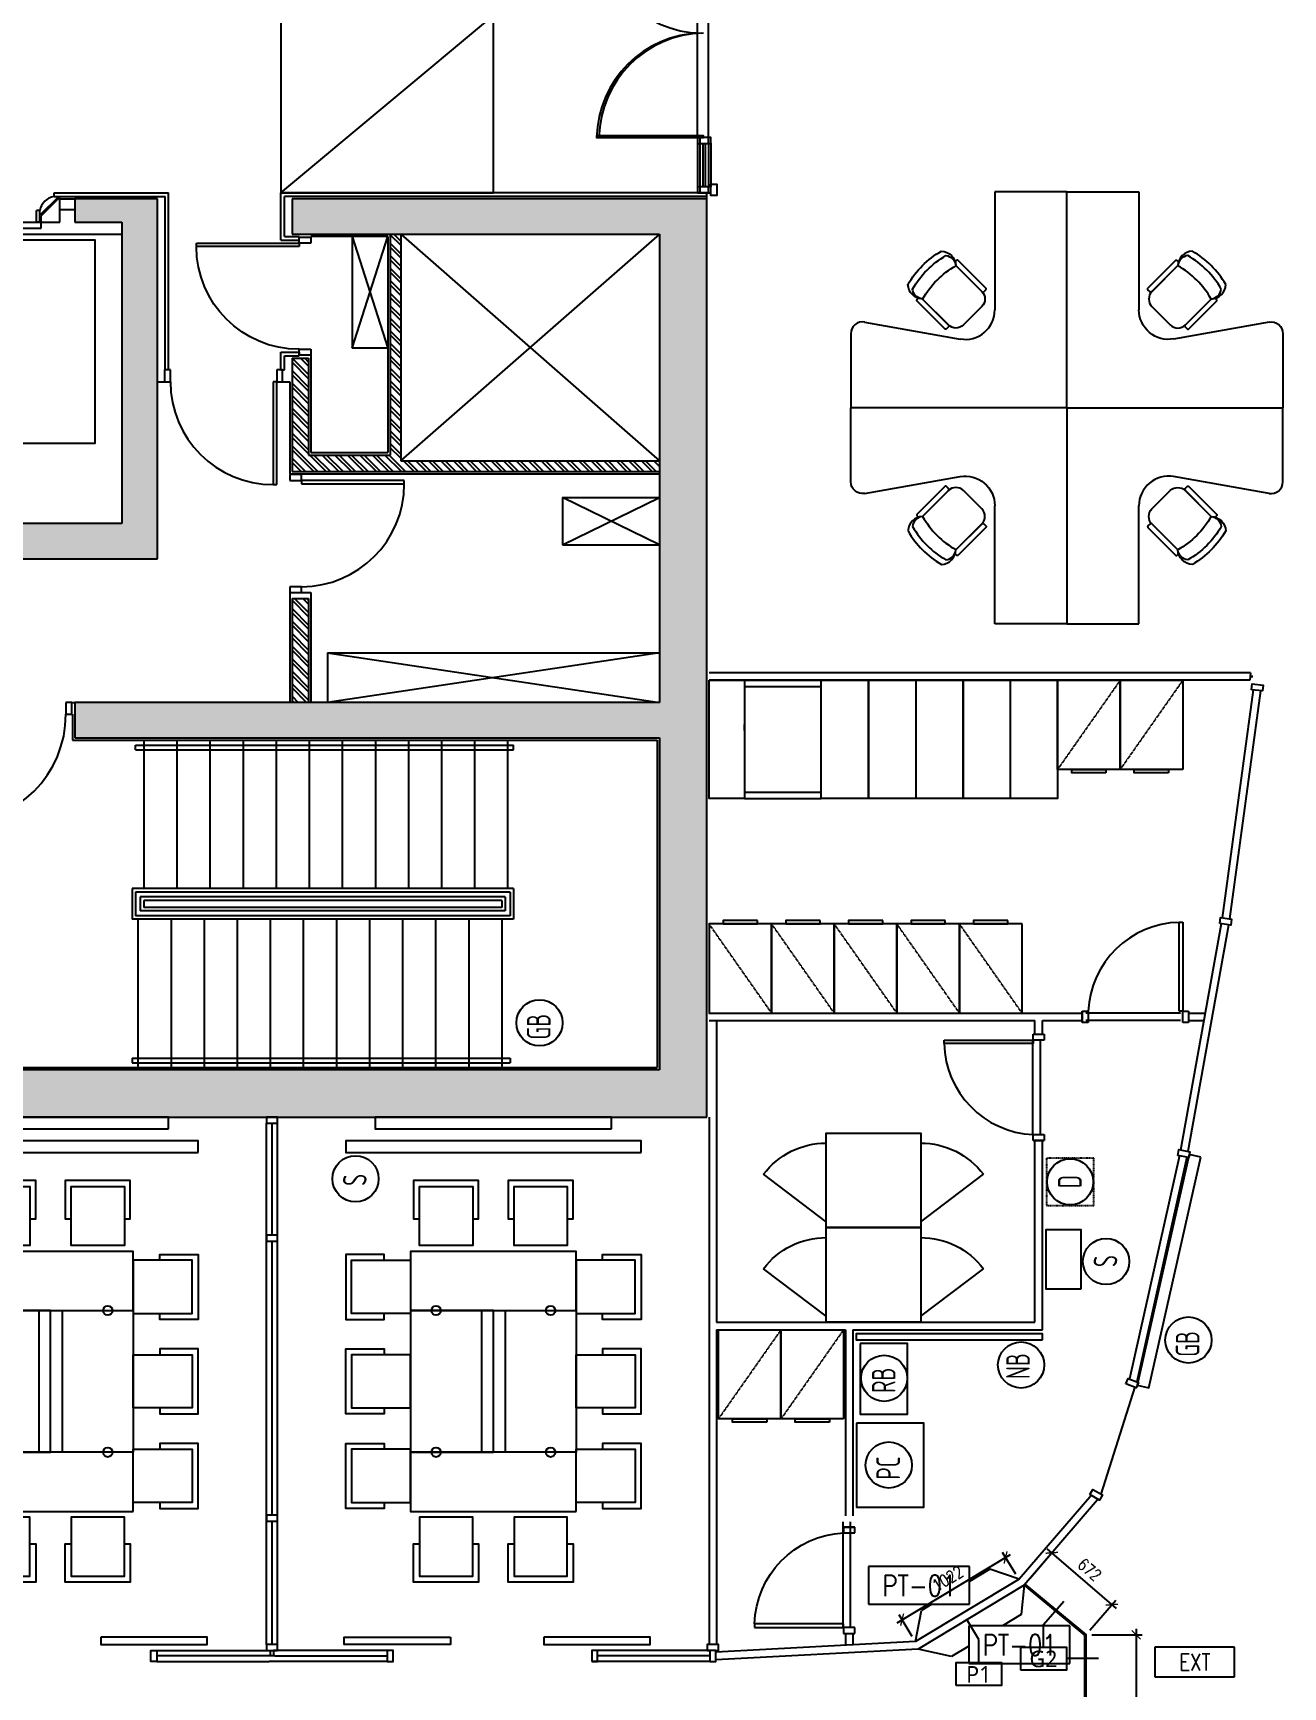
# Model space of a CAD drawing. Header units: millimetres. Extents: x 489570 to 664474, y -400689 to -233120.
# Drawn here: x 547257 to 557838, y -377308 to -363307 of the extents above; entities that cross this region are included whole.
import ezdxf
from ezdxf.enums import TextEntityAlignment as Align
from ezdxf.lldxf.tags import DXFTag

# ---------------------------------------------------------------- set-up
doc = ezdxf.new("R2010")
doc.units = ezdxf.units.MM
doc.header["$LTSCALE"] = 10
doc.header["$MEASUREMENT"] = 0
doc.linetypes.add('HIDDEN', pattern=[0.375, 0.25, -0.125])
doc.linetypes.add('XREF WTC3 FPPP MAY09 1$0$DASHDOT', pattern=[1, 0.5, -0.25, 0, -0.25])
for name, color, linetype in [('01AFF', 3, 'Continuous'), ('02AWF', 2, 'Continuous'), ('03AFP', 2, 'Continuous'), ('03APP', 7, 'Continuous'), ('06ADS', 6, 'Continuous'), ('07APP', 7, 'Continuous'), ('XREF BB LVL 3$0$X-WTC3-Level 3 segmented$0$DAS', 1, 'XREF BB LVL 3$0$X-WTC3-Level 3 segmented$0$DASHDOT'), ('XREF BB LVL 3$0$X-WTC3-Level 3 segmented$0$DOOR', 2, 'Continuous'), ('XREF BB LVL 3$0$X-WTC3-Level 3 segmented$0$DOR', 2, 'Continuous'), ('XREF BB LVL 3$0$X-WTC3-Level 3 segmented$0$FIN', 7, 'Continuous'), ('XREF BB LVL 3$0$X-WTC3-Level 3 segmented$0$HAT', 251, 'Continuous'), ('XREF BB LVL 3$0$X-WTC3-Level 3 segmented$0$HID', 1, 'XREF BB LVL 3$0$X-WTC3-Level 3 segmented$0$HIDDEN'), ('XREF BB LVL 3$0$X-WTC3-Level 3 segmented$0$KACA', 7, 'Continuous'), ('XREF BB LVL 3$0$X-WTC3-Level 3 segmented$0$PAR-FUL', 2, 'Continuous'), ('XREF BB LVL 3$0$X-WTC3-Level 3 segmented$0$PAT', 7, 'Continuous'), ('XREF BB LVL 3$0$X-WTC3-Level 3 segmented$0$ram', 1, 'Continuous'), ('XREF BB LVL 3$0$X-WTC3-Level 3 segmented$0$SHE', 7, 'Continuous'), ('XREF BB LVL 3$0$X-WTC3-Level 3 segmented$0$STA', 1, 'Continuous'), ('XREF BB LVL 3$0$X-WTC3-Level 3 segmented$0$WAL', 7, 'Continuous'), ('XREF WTC3 FPPP MAY09 1$0$DIMFUR-IN', 1, 'Continuous'), ('XREF WTC3 FPPP MAY09 1$0$FURN', 9, 'Continuous'), ('XREF WTC3 FPPP MAY09 1$0$X-WTC3-Level 3 segmented$0$DOOR', 2, 'Continuous'), ('XREF WTC3 FPPP MAY09 1$0$X-WTC3-Level 3 segmented$0$HID', 1, 'XREF WTC3 FPPP MAY09 1$0$X-WTC3-Level 3 segmented$0$HIDDEN'), ('XREF WTC3 FPPP MAY09 1$0$X-WTC3-Level 3 segmented$0$PAR-FUL', 2, 'Continuous')]:
    doc.layers.add(name, color=color, linetype=linetype)
doc.styles.add('DIM', font='ROMANS.shx', dxfattribs={"width": 0.8})
doc.styles.add('LUCIDA', font='l_10646.ttf')
doc.styles.add('XREF WTC3 FPPP MAY09 1$0$PTI', font='archstyl.shx', dxfattribs={"width": 0.75})
tags = doc.linetypes.add('XREF BB LVL 3$0$X-WTC3-Level 3 segmented$0$DASHDOT', pattern=[1, 0.5, -0.25, 0, -0.25]).pattern_tags.tags
tags[10:11] = [DXFTag(74, 4), DXFTag(75, 0), DXFTag(340, '0'), DXFTag(46, 1.0), DXFTag(50, 0.0), DXFTag(44, 0.0), DXFTag(45, 0.0)]
tags[8:9] = [DXFTag(74, 4), DXFTag(75, 0), DXFTag(340, '0'), DXFTag(46, 1.0), DXFTag(50, 0.0), DXFTag(44, 0.0), DXFTag(45, 0.0)]
tags[6:7] = [DXFTag(74, 4), DXFTag(75, 0), DXFTag(340, '0'), DXFTag(46, 1.0), DXFTag(50, 0.0), DXFTag(44, 0.0), DXFTag(45, 0.0)]
tags[4:5] = [DXFTag(74, 4), DXFTag(75, 0), DXFTag(340, '0'), DXFTag(46, 1.0), DXFTag(50, 0.0), DXFTag(44, 0.0), DXFTag(45, 0.0)]
tags = doc.linetypes.add('XREF BB LVL 3$0$X-WTC3-Level 3 segmented$0$HIDDEN', pattern=[0.375, 0.25, -0.125]).pattern_tags.tags
tags[6:7] = [DXFTag(74, 4), DXFTag(75, 0), DXFTag(340, '0'), DXFTag(46, 1.0), DXFTag(50, 0.0), DXFTag(44, 0.0), DXFTag(45, 0.0)]
tags[4:5] = [DXFTag(74, 4), DXFTag(75, 0), DXFTag(340, '0'), DXFTag(46, 1.0), DXFTag(50, 0.0), DXFTag(44, 0.0), DXFTag(45, 0.0)]
tags = doc.linetypes.add('XREF WTC3 FPPP MAY09 1$0$HIDDEN', pattern=[0.375, 0.25, -0.125]).pattern_tags.tags
tags[6:7] = [DXFTag(74, 4), DXFTag(75, 0), DXFTag(340, '0'), DXFTag(46, 1.0), DXFTag(50, 0.0), DXFTag(44, 0.0), DXFTag(45, 0.0)]
tags[4:5] = [DXFTag(74, 4), DXFTag(75, 0), DXFTag(340, '0'), DXFTag(46, 1.0), DXFTag(50, 0.0), DXFTag(44, 0.0), DXFTag(45, 0.0)]
tags = doc.linetypes.add('XREF WTC3 FPPP MAY09 1$0$X-WTC3-Level 3 segmented$0$HIDDEN', pattern=[0.375, 0.25, -0.125]).pattern_tags.tags
tags[6:7] = [DXFTag(74, 4), DXFTag(75, 0), DXFTag(340, '0'), DXFTag(46, 1.0), DXFTag(50, 0.0), DXFTag(44, 0.0), DXFTag(45, 0.0)]
tags[4:5] = [DXFTag(74, 4), DXFTag(75, 0), DXFTag(340, '0'), DXFTag(46, 1.0), DXFTag(50, 0.0), DXFTag(44, 0.0), DXFTag(45, 0.0)]
doc.dimstyles.new('DIM 50', dxfattribs={"dimscale": 50, "dimtxt": 2, "dimasz": 1.5, "dimexe": 1, "dimexo": 1, "dimgap": 1, "dimtad": 1, "dimdec": 0, "dimzin": 0, "dimdsep": 46, "dimtxsty": 'DIM', "dimblk": 'ARCHTICK', "dimcen": 0.09, "dimdle": 1, "dimclrd": 9, "dimclre": 9, "dimclrt": 3, "dimadec": 0, "dimazin": 0, "dimtfac": 1, "dimtdec": 0, "dimtix": 1, "dimtmove": 2, "dimatfit": 3, "dimldrblk": 'DOT', "dimfxl": 2, "dimtolj": 1, "dimtzin": 0, "dimarcsym": 0})

# ---------------------------------------------------------------- blocks, each defined once
blk = doc.blocks.new('XREF WTC3 FPPP MAY09 1$0$FC-P')
at = {"layer": '03AFP', "color": 1, "linetype": 'HIDDEN'}
blk.add_line((-540, 0), (-10, -755), dxfattribs=at)
at = {"layer": '03AFP'}
for points in [[(-540, -755), (-10, -755), (-10, 0), (-540, 0)], [(-420, -783), (-130, -783), (-130, -755), (-420, -755)]]:
    blk.add_lwpolyline(points, close=True, dxfattribs=at)
blk = doc.blocks.new('XREF WTC3 FPPP MAY09 1$0$MEETING TABLE MMU')
at = {"layer": '03AFP'}
for points in [[(139472, -147061), (139922, -147061), (139922, -147561), (139472, -147561), (139472, -147061), (139922, -147061), (139922, -147336), (139972, -147336), (139972, -147011), (139422, -147011), (139422, -147336), (139472, -147336), (139472, -147061)], [(140272, -147061), (140722, -147061), (140722, -147561), (140272, -147561), (140272, -147061), (140722, -147061), (140722, -147336), (140772, -147336), (140772, -147011), (140222, -147011), (140222, -147336), (140272, -147336), (140272, -147061)], [(138897, -148136), (138897, -147686), (139397, -147686), (139397, -148136), (138897, -148136), (138897, -147686), (139172, -147686), (139172, -147636), (138847, -147636), (138847, -148186), (139172, -148186), (139172, -148136), (138897, -148136)], [(140797, -148111), (140797, -147611), (139397, -147611), (139397, -148111)], [(141297, -148136), (141297, -147686), (140797, -147686), (140797, -148136), (141297, -148136), (141297, -147686), (141022, -147686), (141022, -147636), (141347, -147636), (141347, -148186), (141022, -148186), (141022, -148136), (141297, -148136)], [(139397, -149311), (140097, -149311), (140097, -148111), (139397, -148111)], [(140097, -149311), (140097, -148111), (139997, -148111), (139997, -149311)], [(140097, -149311), (140097, -148111), (140197, -148111), (140197, -149311)], [(140797, -149311), (140097, -149311), (140097, -148111), (140797, -148111)], [(138897, -148486), (138897, -148936), (139397, -148936), (139397, -148486), (138897, -148486), (138897, -148936), (139172, -148936), (139172, -148986), (138847, -148986), (138847, -148436), (139172, -148436), (139172, -148486), (138897, -148486)], [(141297, -148486), (141297, -148936), (140797, -148936), (140797, -148486), (141297, -148486), (141297, -148936), (141022, -148936), (141022, -148986), (141347, -148986), (141347, -148436), (141022, -148436), (141022, -148486), (141297, -148486)], [(138897, -149286), (138897, -149736), (139397, -149736), (139397, -149286), (138897, -149286), (138897, -149736), (139172, -149736), (139172, -149786), (138847, -149786), (138847, -149236), (139172, -149236), (139172, -149286), (138897, -149286)], [(141297, -149286), (141297, -149736), (140797, -149736), (140797, -149286), (141297, -149286), (141297, -149736), (141022, -149736), (141022, -149786), (141347, -149786), (141347, -149236), (141022, -149236), (141022, -149286), (141297, -149286)], [(140797, -149811), (140797, -149311), (139397, -149311), (139397, -149811)], [(139472, -150361), (139922, -150361), (139922, -149861), (139472, -149861), (139472, -150361), (139922, -150361), (139922, -150086), (139972, -150086), (139972, -150411), (139422, -150411), (139422, -150086), (139472, -150086), (139472, -150361)], [(140272, -150361), (140722, -150361), (140722, -149861), (140272, -149861), (140272, -150361), (140722, -150361), (140722, -150086), (140772, -150086), (140772, -150411), (140222, -150411), (140222, -150086), (140272, -150086), (140272, -150361)]]:
    blk.add_lwpolyline(points, close=True, dxfattribs=at)
for centre in [(139612, -148111), (140582, -148111), (139612, -149311), (140582, -149311)]:
    blk.add_circle(centre, 40, dxfattribs=at)
blk = doc.blocks.new('XREF WTC3 FPPP MAY09 1$0$DT-R')
at = {"color": 1, "linetype": 'XREF WTC3 FPPP MAY09 1$0$HIDDEN'}
for p, q in [((-400, 50), (-931, 452)), ((400, 50), (931, 452))]:
    blk.add_line(p, q, dxfattribs=at)
at = {"color": 0}
blk.add_lwpolyline([(400, 0), (400, 800), (-400, 800), (-400, 0)], close=True, dxfattribs=at)
at = {"color": 1, "linetype": 'XREF WTC3 FPPP MAY09 1$0$HIDDEN'}
for centre, start, end in [((-400, 50), 90, 142.8859), ((400, 50), 37.1141, 90)]:
    blk.add_arc(centre, 666, start, end, dxfattribs=at)
blk = doc.blocks.new('XREF WTC3 FPPP MAY09 1$0$X-WTC3-Level 3 segmented$0$P800')
for p, q in [((-15, 900), (79, 900)), ((-15, 850), (-15, 900)), ((79, 900), (-15, 900)), ((79, 850), (-15, 850)), ((79, 900), (79, 850)), ((-15, 0), (-15, 50)), ((-15, 50), (79, 50)), ((79, 0), (-15, 0)), ((79, 80), (832, 80)), ((79, 50), (79, 80)), ((832, 50), (79, 50)), ((79, 50), (79, 0)), ((832, 80), (832, 50))]:
    blk.add_line(p, q)
blk.add_arc((43, 62), 789, 1.3099, 87.4111)
blk = doc.blocks.new('XREF WTC3 FPPP MAY09 1$0$kursi')
at = {"layer": '03AFP', "linetype": 'ByBlock'}
for points in [[(200, -400), (200, -90, 0.414214), (110, 0), (-110, 0, 0.414214), (-200, -90), (-200, -400)], [(-200, -400), (-200, -87, 0.414214), (-210, -77), (-235, -77, 0.414214), (-245, -87), (-245, -418, 0.414214), (-235, -428), (-219, -428)], [(200, -400), (200, -87, -0.414214), (210, -77), (235, -77, -0.414214), (245, -87), (245, -418, -0.414214), (235, -428), (219, -428)]]:
    blk.add_lwpolyline(points, format="xyb", dxfattribs=at)
for centre, radius, start, end in [((-105, -487), 129, 137.6669, 222.3331), ((-125, -460), 96, 141.5436, 218.4564), ((0, 340), 766, 254.8715, 285.1285), ((105, -487), 129, 317.6669, 42.3331), ((125, -460), 96, 321.5436, 38.4564), ((0, 220), 766, 254.8715, 285.1285), ((0, 166), 766, 254.8715, 285.1285)]:
    blk.add_arc(centre, radius, start, end, dxfattribs=at)
blk = doc.blocks.new('XREF WTC3 FPPP MAY09 1$0$hsbc sing')
for p, q in [((-25, 0), (-25, -1829)), ((-25, 0), (1644, 0)), ((-25, 0), (1644, 0)), ((1089, 0), (1804, 0)), ((1804, -627), (1804, 0)), ((1687, -725), (878, -582)), ((585, -1829), (585, -829)), ((-25, -1829), (585, -1829))]:
    blk.add_line(p, q)
for centre, radius, start, end in [((835, -829), 250, 80, 180), ((1704, -627), 100, 260, 0)]:
    blk.add_arc(centre, radius, start, end)
at = {"xscale": -1, "rotation": 45.00000000000005}
blk.add_blockref('XREF WTC3 FPPP MAY09 1$0$kursi', (773, -779), dxfattribs=at)
blk = doc.blocks.new('XREF BB LVL 3$0$X-WTC3-Level 3 segmented$0$PA100')
at = {"layer": 'XREF BB LVL 3$0$X-WTC3-Level 3 segmented$0$DOOR'}
for p, q in [((0.05, 0.97), (0.05, 0.1)), ((0.08, 0.97), (0.05, 0.97)), ((0.08, 0.1), (0.08, 0.97)), ((0.05, 0.1), (0, 0.1)), ((0, 0.1), (0, 0)), ((0.05, 0.1), (0.08, 0.1)), ((0.05, 0), (0.05, 0.1)), ((0.95, 0.1), (0.95, 0)), ((1, 0.1), (0.95, 0.1)), ((1, 0), (1, 0.1)), ((0, 0), (0.05, 0)), ((0.95, 0), (1, 0))]:
    blk.add_line(p, q, dxfattribs=at)
blk.add_arc((0.08, 0.1), 0.87, 0, 90, dxfattribs=at)
blk = doc.blocks.new('XREF BB LVL 3$0$X-WTC3-Level 3 segmented$0$PA105X')
at = {"layer": 'XREF BB LVL 3$0$X-WTC3-Level 3 segmented$0$DOOR'}
for p, q in [((-0.08, 0.1), (-0.08, 1.02)), ((-0.08, 1.02), (-0.05, 1.02)), ((-0.05, 1.02), (-0.05, 0.1)), ((-1.05, 0.1), (-1.05, 0)), ((-1, 0.1), (-1.05, 0.1)), ((-1.05, 0), (-1, 0)), ((-1, 0), (-1, 0.1)), ((-0.05, 0.1), (-0.08, 0.1)), ((-0.05, 0.1), (0, 0.1)), ((-0.05, 0), (-0.05, 0.1)), ((0, 0), (-0.05, 0)), ((0, 0.1), (0, 0))]:
    blk.add_line(p, q, dxfattribs=at)
blk.add_arc((-0.08, 0.1), 0.92, 90, 180, dxfattribs=at)
blk = doc.blocks.new('XREF BB LVL 3$0$X-WTC3-Level 3 segmented$0$CORE3-8')
at = {"layer": 'XREF BB LVL 3$0$X-WTC3-Level 3 segmented$0$HAT'}
for points in [[(-9325, -1550), (-9325, -14950), (-1550, -14950), (-1550, -11440), (-1850, -11440), (-1850, -14550), (-5815, -14550), (-5815, -9600), (-6115, -9600), (-6115, -14550), (-8925, -14550), (-8925, -8500), (-5815, -8500), (-5815, -8200), (-8925, -8200), (-8925, -1850), (-8245, -1850), (-8245, -1550)], [(-1750, -9600), (-1750, -10000), (-4300, -10000), (-4300, -1850), (-1750, -1850), (-1750, -2250), (-1550, -2250), (-1550, -1550), (-5200, -1550), (-5200, -1850), (-4600, -1850), (-4600, -10300), (-1550, -10300), (-1550, -9600)]]:
    blk.add_hatch(color=256, dxfattribs=at).paths.add_polyline_path(points)
h = blk.add_hatch(dxfattribs=at)
h.set_pattern_fill('ANSI32', color=8, scale=200, style=0)
h.set_pattern_definition([(45, (-259.5, 12500), (-53.033, 53.033), []), (45, (-224.145, 12500), (-53.033, 53.033), [])])
h.paths.add_polyline_path([(-4935, -11440), (-5815, -11440), (-5815, -11580), (-4935, -11580)])
h.paths.add_polyline_path([(-3720, -11580), (-2900, -11580), (-2900, -11440), (-3860, -11440), (-3860, -12500), (-3770, -12500), (-3770, -12360), (-1850, -12360), (-1850, -12270), (-3720, -12270)])
h.paths.add_polyline_path([(-3770, -12500), (-3860, -12500), (-3860, -14550), (-3770, -14550)])
at = {"layer": 'XREF BB LVL 3$0$X-WTC3-Level 3 segmented$0$DAS'}
for p, q in [((-5395, -14550), (-5815, -11740)), ((-5395, -11740), (-5815, -14550)), ((-1870, -11950), (-2815, -12250)), ((-2815, -11950), (-1870, -12250)), ((-1850, -12360), (-3770, -14550)), ((-1850, -14550), (-3765, -12360)), ((-4480, -14550), (-4080, -13730)), ((-4480, -13730), (-4080, -14550))]:
    blk.add_line(p, q, dxfattribs=at)
at = {"layer": 'XREF BB LVL 3$0$X-WTC3-Level 3 segmented$0$FIN'}
for p, q in [((-1850, -7350), (-1850, -10000)), ((-1800, -8035), (-1800, -9315)), ((-1750, -8035), (-1750, -9315)), ((-1800, -9315), (-1750, -9315)), ((-1750, -9275), (-1650, -9275)), ((-1750, -9275), (-1650, -9275)), ((-1750, -9315), (-1750, -9275)), ((-1750, -9305), (-1750, -9275)), ((-1750, -9305), (-1650, -9305)), ((-1750, -9305), (-1650, -9305)), ((-1750, -9315), (-1694, -9315)), ((-1530, -9479), (-1694, -9315)), ((-1530, -9465), (-1690, -9305)), ((-1650, -9305), (-1650, -9275)), ((-1530, -9425), (-1530, -10365)), ((-1530, -9425), (-1500, -9425)), ((-1500, -9425), (-1500, -10395)), ((-8865, -10085), (-8865, -13285)), ((-8825, -10085), (-8865, -10085)), ((-8825, -10085), (-8825, -13285)), ((-7620, -13285), (-7620, -10115)), ((-7420, -10115), (-7620, -10115)), ((-7580, -13245), (-7580, -10155)), ((-7460, -10155), (-7580, -10155)), ((-7460, -13245), (-7460, -10155)), ((-7420, -13285), (-7420, -10115)), ((-6215, -10115), (-6215, -13315)), ((-6215, -10115), (-6175, -10115)), ((-6175, -10115), (-6175, -13315)), ((-3000, -10365), (-1530, -10365)), ((-3000, -10395), (-1500, -10395)), ((-3000, -11345), (-3000, -11375)), ((-3000, -11345), (-2850, -11345)), ((-3000, -11375), (-2880, -11375)), ((-2880, -11375), (-2880, -11500)), ((-2850, -11345), (-2850, -11500)), ((-1900, -11345), (-1500, -11345)), ((-1900, -11345), (-1900, -11500)), ((-1870, -11375), (-1530, -11375)), ((-1870, -11375), (-1870, -11500)), ((-1530, -14950), (-1530, -11375)), ((-1500, -14950), (-1500, -11345)), ((-2850, -11500), (-2880, -11500)), ((-1900, -11500), (-1870, -11500)), ((-8825, -13285), (-8865, -13285)), ((-7420, -13285), (-7620, -13285)), ((-7460, -13245), (-7580, -13245)), ((-6215, -13315), (-6175, -13315)), ((-1550, -14950), (-1500, -14950))]:
    blk.add_line(p, q, dxfattribs=at)
blk.add_lwpolyline([(-1900, -7578), (-3620, -7578), (-3620, -9772), (-1900, -9772)], close=True, dxfattribs=at)
blk.add_arc((-1676, -9451), 148, 10.126, 79.874, dxfattribs=at)
at = {"layer": 'XREF BB LVL 3$0$X-WTC3-Level 3 segmented$0$HAT', "color": 8}
for p, q in [((-1640, -9475), (-1640, -9600)), ((-1640, -9475), (-1550, -9475)), ((-1550, -9475), (-1550, -9600)), ((-4935, -11440), (-5815, -11440)), ((-4935, -11440), (-4935, -11580)), ((-3860, -11440), (-3860, -14550)), ((-2900, -11440), (-3860, -11440)), ((-2900, -11440), (-2900, -11580)), ((-4935, -11580), (-5815, -11580)), ((-3720, -11580), (-3720, -12270)), ((-2900, -11580), (-3720, -11580)), ((-1850, -12270), (-3720, -12270)), ((-1850, -12360), (-3770, -12360)), ((-3770, -12360), (-3770, -14550))]:
    blk.add_line(p, q, dxfattribs=at)
at = {"layer": 'XREF BB LVL 3$0$X-WTC3-Level 3 segmented$0$PAT'}
for p, q in [((-1750, -9315), (-1750, -9475)), ((-1750, -9475), (-1640, -9475)), ((-7650, -13315), (-7650, -10085)), ((-7390, -10085), (-7650, -10085)), ((-7550, -13215), (-7550, -10185)), ((-7490, -10185), (-7550, -10185)), ((-7490, -13215), (-7490, -10185)), ((-7390, -13315), (-7390, -10085)), ((-5395, -11740), (-5815, -11740)), ((-5395, -11740), (-5395, -14550)), ((-1870, -11950), (-2815, -11950)), ((-2815, -12250), (-2815, -11950)), ((-7490, -13215), (-7550, -13215)), ((-7390, -13315), (-7650, -13315)), ((-4080, -13730), (-4480, -13730)), ((-4480, -13730), (-4480, -14550)), ((-4080, -13730), (-4080, -14550))]:
    blk.add_line(p, q, dxfattribs=at)
at = {"layer": 'XREF BB LVL 3$0$X-WTC3-Level 3 segmented$0$SHE'}
for p, q in [((-9325, -1550), (-9325, -14950)), ((-4600, -1850), (-4600, -10300)), ((-4300, -10000), (-4300, -1850)), ((-8925, -14550), (-8925, -8500)), ((-5815, -9600), (-6115, -9600)), ((-6115, -9600), (-6115, -14550)), ((-5815, -14550), (-5815, -9600)), ((-1750, -9600), (-1750, -10000)), ((-1550, -9600), (-1750, -9600)), ((-1550, -10300), (-1550, -9600)), ((-1750, -10000), (-4300, -10000)), ((-4600, -10300), (-1550, -10300)), ((-1550, -11440), (-1850, -11440)), ((-1850, -11440), (-1850, -14550)), ((-1550, -14950), (-1550, -11440)), ((-6115, -14550), (-8925, -14550)), ((-1850, -14550), (-5815, -14550)), ((-9325, -14950), (-1550, -14950))]:
    blk.add_line(p, q, dxfattribs=at)
at = {"layer": 'XREF BB LVL 3$0$X-WTC3-Level 3 segmented$0$STA'}
for p, q in [((-7650, -10135), (-8905, -10135)), ((-6135, -10185), (-7390, -10185)), ((-7650, -10415), (-8905, -10415)), ((-6135, -10465), (-7390, -10465)), ((-7650, -10695), (-8905, -10695)), ((-6135, -10745), (-7390, -10745)), ((-7650, -10975), (-8905, -10975)), ((-6135, -11025), (-7390, -11025)), ((-7650, -11255), (-8905, -11255)), ((-6135, -11305), (-7390, -11305)), ((-7650, -11535), (-8905, -11535)), ((-6135, -11585), (-7390, -11585)), ((-7650, -11815), (-8905, -11815)), ((-6135, -11865), (-7390, -11865)), ((-7650, -12095), (-8905, -12095)), ((-6135, -12145), (-7390, -12145)), ((-7650, -12375), (-8905, -12375)), ((-6135, -12425), (-7390, -12425)), ((-7650, -12655), (-8905, -12655)), ((-6135, -12705), (-7390, -12705)), ((-7650, -12935), (-8905, -12935)), ((-6135, -12985), (-7390, -12985)), ((-7650, -13215), (-8905, -13215)), ((-6135, -13265), (-7390, -13265))]:
    blk.add_line(p, q, dxfattribs=at)
at = {"layer": 'XREF BB LVL 3$0$X-WTC3-Level 3 segmented$0$WAL'}
for p, q in [((-8905, -8520), (-8905, -14530)), ((-6135, -9580), (-6135, -14530)), ((-5915, -9580), (-6135, -9580)), ((-5915, -9575), (-5915, -9580)), ((-5815, -9575), (-5815, -9600)), ((-3100, -10300), (-3100, -10360)), ((-4880, -11420), (-5815, -11420)), ((-4885, -11420), (-4885, -11600)), ((-3880, -11420), (-3880, -14550)), ((-3100, -11420), (-3880, -11420)), ((-3100, -11360), (-3100, -11420)), ((-4885, -11600), (-5815, -11600)), ((-3700, -11600), (-3700, -12250)), ((-2875, -11600), (-3700, -11600)), ((-1875, -11600), (-1870, -11600)), ((-1870, -12250), (-1870, -11600)), ((-1870, -12250), (-3700, -12250)), ((-6135, -14530), (-8905, -14530))]:
    blk.add_line(p, q, dxfattribs=at)
at = {"layer": 'XREF BB LVL 3$0$X-WTC3-Level 3 segmented$0$DOR', "xscale": 1000, "yscale": 1000, "zscale": 1000}
for name, p, rotation in [('XREF BB LVL 3$0$X-WTC3-Level 3 segmented$0$PA105X', (-5815, -8525), 90), ('XREF BB LVL 3$0$X-WTC3-Level 3 segmented$0$PA100', (-3000, -11360), 90), ('XREF BB LVL 3$0$X-WTC3-Level 3 segmented$0$PA100', (-3885, -11420), 180)]:
    blk.add_blockref(name, p, dxfattribs=dict(at, rotation=rotation))
at = {"layer": 'XREF BB LVL 3$0$X-WTC3-Level 3 segmented$0$DOR', "xscale": -1000, "yscale": 1000, "zscale": 1000}
blk.add_blockref('XREF BB LVL 3$0$X-WTC3-Level 3 segmented$0$PA100', (-1875, -11600), dxfattribs=at)
blk = doc.blocks.new('_ARCHTICK')
at = {"color": 0, "linetype": 'ByBlock', "const_width": 0.15}
blk.add_lwpolyline([(-0.5, -0.5), (0.5, 0.5)], dxfattribs=at)
blk = doc.blocks.new('*D1456')
at = {"layer": '03APP', "color": 9, "lineweight": -2, "transparency": 16777216}
for p, q in [((555694, -376390), (555913, -376135)), ((556428, -376644), (555843, -376140)), ((556203, -376829), (556423, -376574))]:
    blk.add_line(p, q, dxfattribs=at)
at = {"layer": 'Defpoints', "color": 0, "transparency": 16777216}
for p in [(555881, -376173), (555661, -376428), (556170, -376867)]:
    blk.add_point(p, dxfattribs=at)
at = {"layer": '03APP', "color": 9, "lineweight": -2, "transparency": 16777216, "xscale": 75, "yscale": 75, "zscale": 75}
for p, rotation in [((555881, -376173), 139.2490983108109), ((556390, -376612), 319.2490983108109)]:
    blk.add_blockref('_ARCHTICK', p, dxfattribs=dict(at, rotation=rotation))
at = {"layer": '03APP', "color": 3, "transparency": 16777216, "insert": (556201, -376316), "char_height": 100, "attachment_point": 5, "rotation": 319.2491, "style": 'DIM'}
blk.add_mtext('\\A1;672', dxfattribs=at)
blk = doc.blocks.new('_DOT')
at = {"color": 0, "linetype": 'ByBlock'}
blk.add_line((-0.5, 0), (-1, 0), dxfattribs=at)
at = {"color": 0, "linetype": 'ByBlock', "const_width": 0.5}
blk.add_lwpolyline([(-0.25, 0, 1), (0.25, 0, 1)], format="xyb", close=True, dxfattribs=at)
blk = doc.blocks.new('*D1427')
at = {"layer": '03APP', "color": 9, "lineweight": -2, "transparency": 16777216}
for p, q in [((556220, -376867), (556645, -376867)), ((556595, -376817), (556595, -378917)), ((556220, -378867), (556645, -378867))]:
    blk.add_line(p, q, dxfattribs=at)
at = {"layer": 'Defpoints', "color": 0, "transparency": 16777216}
for p in [(556170, -376867), (556170, -378867), (556595, -378867)]:
    blk.add_point(p, dxfattribs=at)
at = {"layer": '03APP', "color": 9, "lineweight": -2, "transparency": 16777216, "xscale": 75, "yscale": 75, "zscale": 75}
for p, rotation in [((556595, -376867), 90), ((556595, -378867), 270)]:
    blk.add_blockref('_ARCHTICK', p, dxfattribs=dict(at, rotation=rotation))
at = {"layer": '03APP', "color": 3, "transparency": 16777216, "insert": (556495, -377867), "char_height": 100, "attachment_point": 5, "rotation": 90, "style": 'DIM'}
blk.add_mtext('\\A1;2000', dxfattribs=at)
blk = doc.blocks.new('Par-Code')
at = {"color": 1}
blk.add_lwpolyline([(-50, 280), (-50, 0), (500, 0), (500, 280)], close=True, dxfattribs=at)
at = {"style": 'LUCIDA'}
blk.add_attdef('P2', text='', height=200, dxfattribs=at).set_placement((223, 143), align=Align.MIDDLE)
blk = doc.blocks.new('*D1457')
at = {"layer": '03APP', "color": 9, "lineweight": -2, "transparency": 16777216}
for p, q in [((554571, -376765), (555532, -376186)), ((555576, -376354), (555464, -376169)), ((554700, -376882), (554588, -376697))]:
    blk.add_line(p, q, dxfattribs=at)
at = {"layer": 'Defpoints', "color": 0, "transparency": 16777216}
for p in [(555490, -376212), (555602, -376397), (554726, -376925)]:
    blk.add_point(p, dxfattribs=at)
at = {"layer": '03APP', "color": 9, "lineweight": -2, "transparency": 16777216, "xscale": 75, "yscale": 75, "zscale": 75}
for p, rotation in [((555490, -376212), 31.08716788323683), ((554614, -376739), 211.0871678832368)]:
    blk.add_blockref('_ARCHTICK', p, dxfattribs=dict(at, rotation=rotation))
at = {"layer": '03APP', "color": 3, "transparency": 16777216, "insert": (555000, -376390), "char_height": 100, "attachment_point": 5, "rotation": 31.0872, "style": 'DIM'}
blk.add_mtext('\\A1;1022', dxfattribs=at)
blk = doc.blocks.new('dot')
at = {"color": 2, "lineweight": -2}
for p, q in [((0, -20.65), (0, 20.65)), ((-20.65, 0), (20.65, 0))]:
    blk.add_line(p, q, dxfattribs=at)
at = {"const_width": 10}
blk.add_lwpolyline([(5, 0, 1), (-5, 0, 1)], format="xyb", close=True, dxfattribs=at)
blk = doc.blocks.new('Furn-Code')
at = {"color": 1}
for p, q in [((1138, 450), (-69, 450)), ((-69, 450), (-69, 0)), ((1138, 0), (1138, 450)), ((-69, 0), (1138, 0))]:
    blk.add_line(p, q, dxfattribs=at)

msp = doc.modelspace()

# ---------------------------------------------------------------- linework, layer by layer
at = {"layer": '02AWF'}
for p, q in [((555357, -376312.5), (555184.3, -376416.6)), ((555604, -376397.2), (555357, -376312.5)), ((555646.5, -376447.5), (555621.9, -376695.8)), ((554866, -376608.6), (554779.2, -376660.9)), ((554728.5, -376925), (554779.2, -376660.9)), ((555621.9, -376695.8), (555464.3, -376790.8)), ((555031.7, -377051.6), (554749.9, -376988)), ((555179.2, -376962.7), (555031.7, -377051.6))]:
    msp.add_line(p, q, dxfattribs=at)
at = {"layer": '03AFP', "linetype": 'XREF WTC3 FPPP MAY09 1$0$HIDDEN'}
msp.add_line((553279.6, -368786.5), (553929.6, -368786.5), dxfattribs=at)
at = {"layer": '03AFP', "color": 1, "linetype": 'XREF WTC3 FPPP MAY09 1$0$HIDDEN'}
for p, q in [((554729.6, -368786.5), (554729.6, -369786.5)), ((555529.6, -368786.5), (555529.6, -369786.5)), ((553279.6, -368838.4), (553929.6, -368838.4)), ((553279.6, -369734.7), (553929.6, -369734.7)), ((553279.6, -369786.5), (553929.6, -369786.5))]:
    msp.add_line(p, q, dxfattribs=at)
at = {"layer": '03AFP'}
msp.add_line((553279.6, -369212.4), (553279.6, -369160.6), dxfattribs=at)
for points in [[(552979.6, -368786.5), (553279.6, -368786.5), (553279.6, -369786.5), (552979.6, -369786.5)], [(553929.6, -368786.5), (554329.6, -368786.5), (554329.6, -369786.5), (553929.6, -369786.5)], [(554329.6, -368786.5), (555129.6, -368786.5), (555129.6, -369786.5), (554329.6, -369786.5)], [(555129.6, -368786.5), (555929.6, -368786.5), (555929.6, -369786.5), (555129.6, -369786.5)], [(548404.8, -372584.1), (548404.8, -372484.2), (546404.4, -372484.2), (546404.4, -372584.1)], [(552153.8, -372584.1), (552153.8, -372484.2), (550153.4, -372484.2), (550153.4, -372584.1)], [(557142.5, -372823.7), (557045.1, -372801.8), (556605.1, -374753.2), (556702.6, -374775.2)], [(556130.3, -373939.1), (556130.3, -373439.3), (555830.3, -373439.3), (555830.3, -373939.1)], [(555801.6, -374368.5), (555801.6, -374319.7), (554226.4, -374319.7), (554226.4, -374368.5)], [(554259.2, -374400.6), (554259.2, -375000.3), (554659.2, -375000.3), (554659.2, -374400.6)], [(554226.6, -375075.9), (554226.6, -375786.2), (554796.8, -375786.2), (554796.8, -375075.9)]]:
    msp.add_lwpolyline(points, close=True, dxfattribs=at)
at = {"layer": '03AFP', "linetype": 'XREF WTC3 FPPP MAY09 1$0$HIDDEN'}
for points in [[(548654.8, -372783.9), (548654.8, -372684), (546154.4, -372684), (546154.4, -372783.9)], [(552403.8, -372783.9), (552403.8, -372684), (549903.4, -372684), (549903.4, -372783.9)]]:
    msp.add_lwpolyline(points, close=True, dxfattribs=at)
at = {"layer": '03AFP', "linetype": 'XREF WTC3 FPPP MAY09 1$0$DASHDOT'}
msp.add_lwpolyline([(556237.1, -373231.5), (556237.1, -372831.5), (555837.1, -372831.5), (555837.1, -373231.5)], close=True, dxfattribs=at)
at = {"layer": '03AFP'}
for centre in [(551544.3, -371686.4), (549987, -373006.2), (556036.7, -373032.4), (556340.7, -373707.1), (557037.7, -374371.6), (555621.1, -374582.9), (554461.9, -374695.4), (554500.9, -375429.7)]:
    msp.add_circle(centre, 195.4, dxfattribs=at)
at = {"layer": '03APP'}
for p, q in [((555812, -376781.1), (555982.6, -376582)), ((555264.2, -376907.4), (555162.1, -376738)), ((555264.2, -377101.4), (555264.2, -376907.4)), ((555812, -376970.6), (555812, -376781.1)), ((556276.9, -377068.6), (556004.5, -377068.6))]:
    msp.add_line(p, q, dxfattribs=at)
at = {"layer": '06ADS'}
for p, q in [((552880.7, -364190.6), (552880.7, -362428.1)), ((552974.7, -364190.6), (552974.7, -362428.1)), ((556969.8, -371603.2), (556169.8, -371603.2)), ((556969.4, -371667.2), (556169.8, -371667.2)), ((555717.7, -371831.8), (555717.7, -372631.8)), ((555781.7, -371831.8), (555781.7, -372631.8)), ((554113.7, -376805), (554113.7, -375911)), ((554177.7, -376805), (554177.7, -375911)), ((555646.5, -376447.5), (556161.6, -376873.3)), ((555654.3, -376438.4), (556173.6, -376867.6)), ((556161.6, -378867), (556161.6, -376873.3)), ((556173.6, -378867), (556173.6, -376867.6))]:
    msp.add_line(p, q, dxfattribs=at)
at = {"layer": '07APP'}
for p, q in [((549280.6, -375855), (549280.6, -373534.2)), ((556220, -375682.4), (555604, -376397.2)), ((556269.3, -375724.9), (555646.5, -376447.5)), ((555604, -376397.2), (554728.5, -376925)), ((555646.5, -376447.5), (554749.9, -376988)), ((549304.6, -377046), (548304.6, -377046)), ((549304.6, -377046), (550254.6, -377046)), ((552986.6, -377046.2), (552036.6, -377046.2))]:
    msp.add_line(p, q, dxfattribs=at)
for points in [[(552947.6, -364240.6), (552947.6, -364609.2)], [(549279.6, -372534.2), (549279.6, -373484.2)], [(549279.6, -375905), (549279.6, -376949)]]:
    msp.add_lwpolyline(points, dxfattribs=at)
at = {"layer": 'XREF BB LVL 3$0$X-WTC3-Level 3 segmented$0$DOOR'}
msp.add_lwpolyline([(552912.7, -364190.6), (552912.7, -364175.6), (552027.9, -364176), (552027.9, -364191)], close=True, dxfattribs=at)
at = {"layer": 'XREF BB LVL 3$0$X-WTC3-Level 3 segmented$0$DOOR', "color": 1, "linetype": 'XREF BB LVL 3$0$X-WTC3-Level 3 segmented$0$HIDDEN'}
for centre, start, end in [((552927.8, -362407.2), 181.01108, 269.03764), ((552927.8, -364206.9), 90.96236, 178.98892)]:
    msp.add_arc(centre, 900, start, end, dxfattribs=at)
at = {"layer": 'XREF BB LVL 3$0$X-WTC3-Level 3 segmented$0$HID', "linetype": 'Continuous'}
for points in [[(552880.7, -364240.4), (552880.7, -364609.2)], [(552974.7, -364240.4), (552974.7, -364609.2)]]:
    msp.add_lwpolyline(points, dxfattribs=at)
at = {"layer": 'XREF BB LVL 3$0$X-WTC3-Level 3 segmented$0$KACA'}
msp.add_lwpolyline([(552927.7, -364240.6), (552927.7, -364609.2)], dxfattribs=at)
at = {"layer": 'XREF BB LVL 3$0$X-WTC3-Level 3 segmented$0$PAR-FUL'}
for points in [[(552880.7, -364190.6), (552880.7, -364240.6), (552974.7, -364240.6), (552974.7, -364190.6)], [(552880.7, -364609.2), (552880.7, -364659.2), (552974.7, -364659.2), (552974.7, -364609.2)]]:
    msp.add_lwpolyline(points, close=True, dxfattribs=at)
at = {"layer": 'XREF BB LVL 3$0$X-WTC3-Level 3 segmented$0$ram'}
for points in [[(551154.7, -361659.2), (549354.7, -361659.2), (549354.7, -364659.2), (551154.7, -364659.2), (551154.7, -361659.2)], [(549354.7, -364659.2), (551154.7, -363159.2), (549354.7, -361659.2)]]:
    msp.add_lwpolyline(points, dxfattribs=at)
at = {"layer": 'XREF WTC3 FPPP MAY09 1$0$X-WTC3-Level 3 segmented$0$DOOR'}
msp.add_lwpolyline([(552932.6, -364190.6), (552932.6, -364175.6), (552047.7, -364176), (552047.7, -364191)], close=True, dxfattribs=at)
at = {"layer": 'XREF WTC3 FPPP MAY09 1$0$X-WTC3-Level 3 segmented$0$DOOR', "color": 1, "linetype": 'XREF WTC3 FPPP MAY09 1$0$X-WTC3-Level 3 segmented$0$HIDDEN'}
msp.add_arc((552947.7, -364206.9), 900, 90.96236, 178.98892, dxfattribs=at)
at = {"layer": 'XREF WTC3 FPPP MAY09 1$0$X-WTC3-Level 3 segmented$0$HID', "linetype": 'Continuous'}
for points in [[(552900.6, -364240.4), (552900.6, -364609.2)], [(552994.6, -364240.4), (552994.6, -364609.2)]]:
    msp.add_lwpolyline(points, dxfattribs=at)
at = {"layer": 'XREF WTC3 FPPP MAY09 1$0$X-WTC3-Level 3 segmented$0$PAR-FUL'}
for p, q in [((557564, -368722.5), (552979.6, -368722.5)), ((557558.6, -368786.5), (552979.6, -368786.5)), ((557564, -368722.5), (557558.6, -368786.5)), ((557561.3, -368750.6), (557583.7, -368750.6)), ((557561.3, -368754.5), (557583.4, -368754.5)), ((557325.5, -370797.6), (557587.4, -368867.3)), ((557388.9, -370806.2), (557650.8, -368875.9)), ((556972.4, -372762.7), (557317.9, -370845.6)), ((557035.3, -372774), (557380.8, -370856.9)), ((552979.6, -371603.2), (556139.7, -371603.2)), ((552979.6, -371667.2), (555737.6, -371667.2)), ((553043.6, -371667.2), (553043.6, -374220.2)), ((555737.6, -371781.8), (555737.6, -371667.2)), ((555801.6, -371781.8), (555801.6, -371667.2)), ((555801.6, -371667.2), (556139.7, -371667.2)), ((557039.7, -371603.2), (557179.4, -371603.2)), ((557039.7, -371667.2), (557169.4, -371667.2)), ((549232.6, -376949), (549233.6, -372534.2)), ((549326.6, -376949), (549327.6, -372534.2)), ((552979.6, -372484.2), (552979.6, -376949.2)), ((552979.6, -372484.2), (552979.6, -374220.2)), ((555737.6, -374220.2), (555737.6, -372681.8)), ((555801.6, -374284.2), (555801.6, -372681.8)), ((556962.7, -372810.4), (556540.2, -374701.2)), ((557025.2, -372824.3), (556600.5, -374724.6)), ((553043.6, -374220.2), (555737.6, -374220.2)), ((553043.6, -374284.2), (553043.6, -376949.2)), ((553043.6, -374284.2), (554133.6, -374284.2)), ((554133.6, -374284.2), (554133.6, -375861)), ((554197.6, -374284.2), (554197.6, -375861)), ((554197.6, -374284.2), (555801.6, -374284.2)), ((554133.6, -376855), (554133.6, -376949.2)), ((554197.6, -376855), (554197.6, -376949.2)), ((554728.5, -376925), (553036.6, -377014.2)), ((554749.9, -376988), (553036.6, -377078.3)), ((548304.6, -377093), (549254.6, -377093)), ((550254.6, -377093), (549254.6, -377093))]:
    msp.add_line(p, q, dxfattribs=at)
at = {"layer": 'XREF WTC3 FPPP MAY09 1$0$X-WTC3-Level 3 segmented$0$PAR-FUL', "color": 1}
msp.add_line((556582.8, -374769.1), (556297.7, -375676.1), dxfattribs=at)
at = {"layer": 'XREF WTC3 FPPP MAY09 1$0$X-WTC3-Level 3 segmented$0$PAR-FUL'}
for points in [[(552900.6, -364190.6), (552900.6, -364240.6), (552994.6, -364240.6), (552994.6, -364190.6)], [(552994.6, -364587.2), (553044.6, -364587.2), (553044.6, -364681.2), (552994.6, -364681.2)], [(552900.6, -364609.2), (552900.6, -364659.2), (552994.6, -364659.2), (552994.6, -364609.2)], [(557572.4, -368866.3), (557578.1, -368816.6), (557671.5, -368827.2), (557665.8, -368876.9)], [(557302.9, -370843.9), (557310.7, -370794.5), (557403.6, -370809.2), (557395.8, -370858.6)], [(556947.9, -372808), (556957.8, -372759), (557049.9, -372777.7), (557040, -372826.7)], [(556508.4, -374742.4), (556526.6, -374695.8), (556614.2, -374729.9), (556596, -374776.5)], [(556203.7, -375680.6), (556228.2, -375637), (556310.1, -375683.1), (556285.6, -375726.7)], [(547829.8, -376888.3), (547829.8, -376948.3), (548729.8, -376948.3), (548729.8, -376888.3)], [(550791.3, -376888.1), (550791.3, -376948.1), (549891.3, -376948.1), (549891.3, -376888.1)], [(551579.8, -376888.1), (551579.8, -376948.1), (552479.8, -376948.1), (552479.8, -376888.1)], [(548304.6, -377093), (548254.6, -377093), (548254.6, -376999), (548304.6, -376999)], [(549291.6, -376999), (549291.6, -377046.1), (549267.6, -377046.1), (549267.6, -376999)], [(550254.6, -377093), (550304.6, -377093), (550304.6, -376999), (550254.6, -376999)], [(551986.6, -377093.2), (552036.6, -377093.2), (552036.6, -376999.2), (551986.6, -376999.2)], [(552986.6, -377093.2), (553036.6, -377093.2), (553036.6, -376999.2), (552986.6, -376999.2)]]:
    msp.add_lwpolyline(points, close=True, dxfattribs=at)
for points in [[(549305.6, -372534.2), (549327.6, -372534.2), (549327.6, -372484.2), (549233.6, -372484.2), (549233.6, -372534.2), (549327.6, -372534.3)], [(549255.6, -373534.2), (549327.6, -373534.2), (549327.6, -373484.2), (549233.6, -373484.2), (549233.6, -373534.2), (549255.6, -373534.2)], [(549304.8, -375905), (549326.8, -375905), (549326.8, -375855), (549232.8, -375855), (549232.8, -375905), (549326.8, -375905)], [(548254.6, -376999), (549267.6, -376999)], [(549304.6, -376999), (549326.6, -376999), (549326.6, -376949), (549232.6, -376949), (549232.6, -376999), (549254.6, -376999)], [(550304.6, -376999), (549291.6, -376999)], [(552986.6, -376999), (551986.6, -376999)], [(553036.6, -376999.2), (553058.6, -376999.2), (553058.6, -376949.2), (552964.6, -376949.2), (552964.6, -376999.2), (552986.6, -376999.2)], [(552986.6, -377093.2), (551986.6, -377093.2)]]:
    msp.add_lwpolyline(points, dxfattribs=at)

# ---------------------------------------------------------------- block references
at = {"rotation": 90}
msp.add_blockref('XREF BB LVL 3$0$X-WTC3-Level 3 segmented$0$CORE3-8', (538009.7, -363159.2), dxfattribs=at)
at = {"layer": '01AFF'}
ref = msp.add_blockref('Furn-Code', (556791.5, -377223), dxfattribs=dict(at, xscale=0.5599999999999999, yscale=0.5599999999999999, zscale=0.5599999999999999))
ref.add_attrib('CTR.01', 'EXT', dxfattribs={"layer": '0', "height": 140, "style": 'DIM', "width": 0.8}).set_placement((557093.3, -377099.2), align=Align.MIDDLE)
at = {"layer": '02AWF'}
ref = msp.add_blockref('Furn-Code', (554378.3, -376608.6), dxfattribs=dict(at, xscale=0.7084826374809685, yscale=0.7084826374809685, zscale=0.7084826374809685))
ref.add_attrib('CTR.01', 'PT-01', dxfattribs={"layer": '0', "height": 177.12, "style": 'DIM', "width": 0.8}).set_placement((554760.2, -376452), align=Align.MIDDLE)
ref = msp.add_blockref('Furn-Code', (555227.8, -377109.6), dxfattribs=dict(at, xscale=0.7084826374809685, yscale=0.7084826374809685, zscale=0.7084826374809685))
ref.add_attrib('CTR.01', 'PT-01', dxfattribs={"layer": '0', "height": 177.12, "style": 'DIM', "width": 0.8}).set_placement((555609.7, -376953), align=Align.MIDDLE)
at = {"layer": '03AFP', "rotation": 180}
msp.add_blockref('XREF WTC3 FPPP MAY09 1$0$hsbc sing', (555983.9, -366479), dxfattribs=at)
at = {"layer": '03AFP', "xscale": -1, "rotation": 180}
msp.add_blockref('XREF WTC3 FPPP MAY09 1$0$hsbc sing', (556033.9, -366479), dxfattribs=at)
at = {"layer": '03AFP', "xscale": -1}
for name, p in [('XREF WTC3 FPPP MAY09 1$0$hsbc sing', (555983.9, -366479)), ('XREF WTC3 FPPP MAY09 1$0$DT-R', (554371.3, -373420.2)), ('XREF WTC3 FPPP MAY09 1$0$DT-R', (554371.3, -374220.2))]:
    msp.add_blockref(name, p, dxfattribs=at)
at = {"layer": '03AFP'}
msp.add_blockref('XREF WTC3 FPPP MAY09 1$0$hsbc sing', (556033.9, -366479), dxfattribs=at)
at = {"layer": '03APP'}
ref = msp.add_blockref('Par-Code', (555654.5, -376970.6), dxfattribs=dict(at, xscale=-0.7, yscale=0.7, zscale=0.7, rotation=180))
ref.add_attrib('P2', 'G2', dxfattribs={"layer": '0', "height": 140, "style": 'LUCIDA'}).set_placement((555810.8, -377071), align=Align.MIDDLE)
ref = msp.add_blockref('Par-Code', (555106.7, -377101.4), dxfattribs=dict(at, xscale=-0.7, yscale=0.7, zscale=0.7, rotation=180))
ref.add_attrib('P2', 'P1', dxfattribs={"layer": '0', "height": 140, "style": 'LUCIDA'}).set_placement((555263.1, -377201.7), align=Align.MIDDLE)
at = {"layer": '06ADS'}
for p, rotation in [((557039.7, -371667.2), 90), ((555801.6, -371781.8), 180)]:
    msp.add_blockref('XREF WTC3 FPPP MAY09 1$0$X-WTC3-Level 3 segmented$0$P800', p, dxfattribs=dict(at, rotation=rotation))
at = {"layer": '06ADS', "xscale": -1}
msp.add_blockref('XREF WTC3 FPPP MAY09 1$0$X-WTC3-Level 3 segmented$0$P800', (554197.6, -376855), dxfattribs=at)
at = {"layer": 'XREF WTC3 FPPP MAY09 1$0$DIMFUR-IN'}
for p in [(407307.6, -226010.8), (411056.6, -226010.8)]:
    msp.add_blockref('XREF WTC3 FPPP MAY09 1$0$MEETING TABLE MMU', p, dxfattribs=at)
at = {"layer": 'XREF WTC3 FPPP MAY09 1$0$FURN', "xscale": -1}
for p in [(555919.6, -368786.5), (556449.6, -368786.5), (553048.6, -374284.2), (553578.6, -374284.2)]:
    msp.add_blockref('XREF WTC3 FPPP MAY09 1$0$FC-P', p, dxfattribs=at)
at = {"layer": 'XREF WTC3 FPPP MAY09 1$0$FURN', "rotation": 180}
for p in [(552969.6, -371603.2), (553499.6, -371603.2), (554029.6, -371603.2), (554559.6, -371603.2), (555089.6, -371603.2)]:
    msp.add_blockref('XREF WTC3 FPPP MAY09 1$0$FC-P', p, dxfattribs=at)

# ---------------------------------------------------------------- texts
at = {"layer": '03AFP', "color": 2, "style": 'XREF WTC3 FPPP MAY09 1$0$PTI', "width": 0.75}
for s, p in [('GB', (551637.9, -371827.9)), ('S', (550080.7, -373066.3)), ('D', (556133.8, -373085.5)), ('S', (556435.3, -373753.6)), ('GB', (557131.3, -374513.2)), ('NB', (555695, -374701.9)), ('RB', (554557.8, -374819.7)), ('PC', (554596.7, -375554))]:
    msp.add_text(s, height=200, rotation=90, dxfattribs=at).set_placement(p)

# ---------------------------------------------------------------- dimensions: what is measured, and where the dimension line sits
at = {"layer": '03APP'}
dim = msp.add_aligned_dim(p1=(554726, -376925), p2=(555601.5, -376397.2), distance=216.8, dimstyle='DIM 50', override={"dimldrblk": 'dot'}, dxfattribs=at)
dim.commit()
dim.dimension.update_dxf_attribs({"geometry": '*D1457', "text_midpoint": (555000.2, -376389.8)})
for p2, distance, picture, middle in [((555660.9, -376427.8), -336.7, '*D1456', (556200.6, -376316.4)), ((556170.1, -378867), 424.9, '*D1427', (556495, -377866.8))]:
    dim = msp.add_aligned_dim(p1=(556170.1, -376866.6), p2=p2, distance=distance, dimstyle='DIM 50', dxfattribs=at)
    dim.commit()
    dim.dimension.update_dxf_attribs({"geometry": picture, "text_midpoint": middle})

doc.saveas('drawing.dxf')
